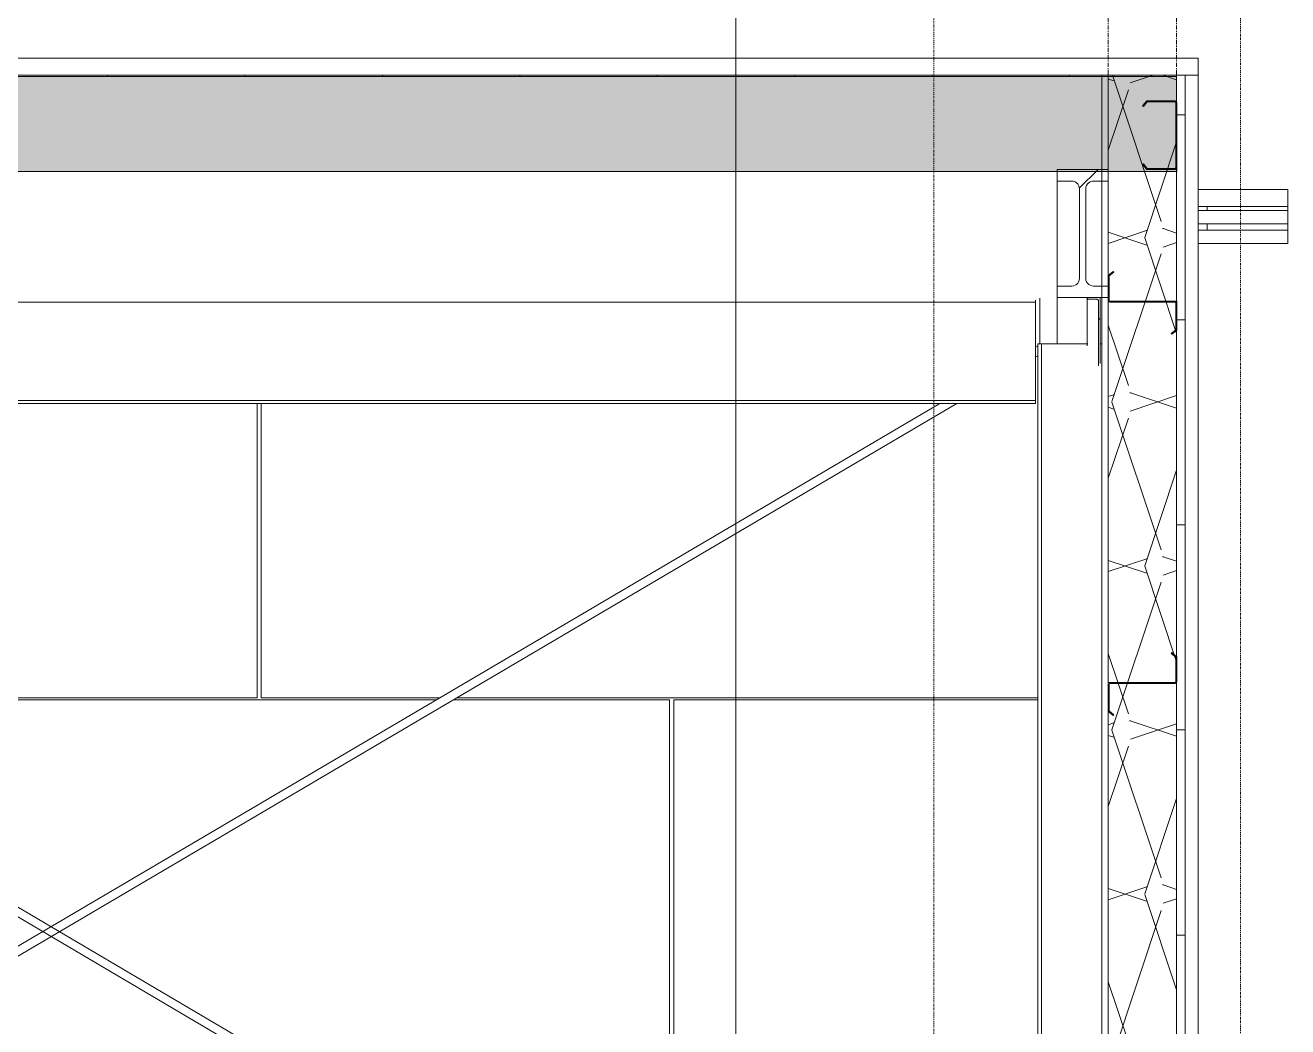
# Model space of a CAD drawing. Header units: inches. Extents: x -23565 to -43, y -324 to 853.
# Drawn here: x -21026.3 to -20878.6, y 59.9 to 177.1 of the extents above; entities that cross this region are included whole.
import ezdxf

# ---------------------------------------------------------------- set-up
doc = ezdxf.new("R2010")
doc.units = ezdxf.units.IN
doc.header["$MEASUREMENT"] = 0
doc.linetypes.add('Dash Dot 3_16_', pattern=[0.3125, 0.1875, -0.0625, 0, -0.0625])
doc.linetypes.add('Grid Line 1_2_', pattern=[0.875, 0.5, -0.125, 0.125, -0.125])
for name, color, linetype, lineweight in [('A-ANNO-SYMB', 150, 'Continuous', 9), ('A-CLNG', 13, 'Continuous', 13), ('A-CLNG-PATT', 13, 'Continuous', 25), ('A-ROOF', 132, 'Continuous', 13), ('A-ROOF-PATT', 132, 'Continuous', 13), ('A-WALL', 113, 'Continuous', 13), ('A-WALL-PATT', 111, 'Continuous', 25), ('G-ANNO-SYMB', 111, 'Continuous', 9), ('S-BEAM', 12, 'Continuous', 13), ('S-COLS', 52, 'Continuous', 13), ('S-GRID', 1, 'Continuous', 9)]:
    doc.layers.add(name, color=color, linetype=linetype, lineweight=lineweight)
pattern_1 = [(161.57, (-21810.93, 95.57), (-7.6802237, -0.0009796), [0, -54.643, 6.067, 0]), (18.43, (-21812.85, 95.57), (-7.6802237, 0.0009796), [0, -54.643, 6.067, 0]), (108.43, (-21810.93, 95.57), (3.838295, -19.2013653), [18.211, -42.499]), (71.57, (-21812.85, 95.57), (3.838295, 19.2013653), [18.211, -42.499])]
pattern_2 = [(45, (-21811.89, 94.61), (-19.007, 19.007), []), (45, (-21811.89, 123.41), (-19.007, 19.007), [])]

# ---------------------------------------------------------------- blocks, each defined once
blk = doc.blocks.new('W-Wide Flange - 1_-5_-1401438-Building Section - North_South looking West _ Clinic')
at = {"layer": 'S-BEAM', "lineweight": 9}
h = blk.add_hatch(dxfattribs=at)
h.set_pattern_fill('FP_1', color=8, style=0, pattern_type=2)
h.set_pattern_definition(pattern_2)
h.paths.add_polyline_path([(-20905.55, 145.22), (-20899.55, 145.22), (-20899.55, 146.58), (-20901.49, 146.6), (-20901.84, 146.77), (-20902.09, 147.08), (-20902.18, 147.47), (-20902.16, 158.18), (-20901.98, 158.53), (-20901.67, 158.78), (-20901.29, 158.87), (-20899.55, 158.87), (-20899.55, 160.23), (-20905.55, 160.23), (-20905.55, 158.87), (-20903.56, 158.83), (-20903.26, 158.67), (-20903.02, 158.36), (-20902.93, 157.98), (-20902.95, 147.27), (-20903.12, 146.91), (-20903.43, 146.67), (-20903.82, 146.58), (-20905.55, 146.58)], flags=0)
at = {"layer": 'S-BEAM', "color": 7}
for p, q in [((-20899.55, 160.23), (-20905.55, 160.23)), ((-20905.55, 160.23), (-20905.55, 158.87)), ((-20899.55, 158.87), (-20899.55, 160.23)), ((-20905.55, 158.87), (-20903.82, 158.87)), ((-20901.29, 158.87), (-20899.55, 158.87)), ((-20902.93, 157.98), (-20902.93, 147.47)), ((-20902.18, 147.47), (-20902.18, 157.98)), ((-20903.82, 146.58), (-20905.55, 146.58)), ((-20905.55, 146.58), (-20905.55, 145.22)), ((-20899.55, 146.58), (-20901.29, 146.58)), ((-20899.55, 145.22), (-20899.55, 146.58)), ((-20905.55, 145.22), (-20899.55, 145.22))]:
    blk.add_line(p, q, dxfattribs=at)
at = {"layer": 'S-BEAM', "color": 8, "lineweight": 9}
for p, q in [((-20905.55, 146.58), (-20905.55, 158.87)), ((-20905.55, 139.83), (-20905.55, 145.22))]:
    blk.add_line(p, q, dxfattribs=at)
at = {"layer": 'S-BEAM', "color": 7, "flags": 128}
for points in [[(-20903.82, 158.87), (-20903.62, 158.85), (-20903.43, 158.78), (-20903.26, 158.67), (-20903.12, 158.53), (-20903.02, 158.36), (-20902.95, 158.18), (-20902.93, 157.98)], [(-20902.18, 157.98), (-20902.16, 158.18), (-20902.09, 158.36), (-20901.98, 158.53), (-20901.84, 158.67), (-20901.67, 158.78), (-20901.49, 158.85), (-20901.29, 158.87)], [(-20902.93, 147.47), (-20902.95, 147.27), (-20903.02, 147.08), (-20903.12, 146.91), (-20903.26, 146.77), (-20903.43, 146.67), (-20903.62, 146.6), (-20903.82, 146.58)], [(-20901.29, 146.58), (-20901.49, 146.6), (-20901.67, 146.67), (-20901.84, 146.77), (-20901.98, 146.91), (-20902.09, 147.08), (-20902.16, 147.27), (-20902.18, 147.47)]]:
    blk.add_lwpolyline(points, dxfattribs=at)
blk = doc.blocks.new('W-Wide Flange - W12X19-1098423-Building Section - North_South looking West _ Clinic')
at = {"layer": 'S-BEAM', "color": 8, "lineweight": 9}
for p, q in [((-20908.05, 144.92), (-20908.05, 144.7)), ((-20908.05, 144.7), (-21138.8, 144.7)), ((-20908.05, 144.7), (-20908.05, 144.18)), ((-20908.05, 144.18), (-20908.05, 133.73)), ((-21138.8, 133.2), (-20908.05, 133.2)), ((-20908.05, 133.73), (-20908.05, 133.2)), ((-20908.05, 133.2), (-20908.05, 132.85)), ((-20908.05, 132.85), (-21138.8, 132.85))]:
    blk.add_line(p, q, dxfattribs=at)
blk = doc.blocks.new('Girt_Z - 8_D-1933048-Building Section - North_South looking West _ Clinic')
at = {"layer": 'S-BEAM', "color": 7}
for p, q in [((-20892.13, 103.68), (-20892.2, 103.59)), ((-20892.2, 103.59), (-20891.66, 103.14)), ((-20891.55, 103.2), (-20892.13, 103.68)), ((-20891.66, 103.14), (-20891.66, 100.25)), ((-20891.55, 100.26), (-20891.55, 103.2)), ((-20891.74, 100.18), (-20899.55, 100.18)), ((-20899.55, 100.18), (-20899.55, 96.8)), ((-20899.44, 96.86), (-20899.44, 100)), ((-20899.37, 100.07), (-20891.74, 100.07)), ((-20899.55, 96.8), (-20898.98, 96.32)), ((-20898.91, 96.41), (-20899.44, 96.86)), ((-20898.98, 96.32), (-20898.91, 96.41))]:
    blk.add_line(p, q, dxfattribs=at)
for centre, radius, start, end in [((-20899.37, 99.99), 0.0782, 90, 176.9576), ((-20891.74, 100.26), 0.188, 270, 0), ((-20891.74, 100.26), 0.0782, 270, 357.8773)]:
    blk.add_arc(centre, radius, start, end, dxfattribs=at)
blk = doc.blocks.new('Girt_C - 8_D-1933049-Building Section - North_South looking West _ Clinic')
at = {"layer": 'S-BEAM', "lineweight": 9}
h = blk.add_hatch(dxfattribs=at)
h.set_pattern_fill('FP_1', color=8, style=0, pattern_type=2)
h.set_pattern_definition(pattern_2)
h.paths.add_polyline_path([(-20895.05, 160.23), (-20891.74, 160.23), (-20891.74, 160.34), (-20895, 160.34), (-20895.45, 160.88), (-20895.54, 160.8)], flags=0)
h.paths.add_polyline_path([(-20891.66, 160.42), (-20891.55, 160.42), (-20891.55, 168.05), (-20891.66, 168.05), (-20891.66, 164.45)], flags=0)
h.paths.add_polyline_path([(-20895.45, 167.59), (-20895, 168.13), (-20891.74, 168.13), (-20891.74, 168.24), (-20895.05, 168.24), (-20895.53, 167.66)], flags=0)
at = {"layer": 'S-BEAM', "color": 7}
for p, q in [((-20895.05, 168.24), (-20895.53, 167.66)), ((-20895.53, 167.66), (-20895.45, 167.59)), ((-20895.45, 167.59), (-20895, 168.13)), ((-20891.74, 168.24), (-20895.05, 168.24)), ((-20895, 168.13), (-20891.74, 168.13)), ((-20891.66, 168.05), (-20891.66, 160.42)), ((-20891.55, 160.42), (-20891.55, 168.05)), ((-20895.45, 160.88), (-20895.54, 160.8)), ((-20895.54, 160.8), (-20895.05, 160.23)), ((-20895, 160.34), (-20895.45, 160.88)), ((-20895.05, 160.23), (-20891.74, 160.23)), ((-20891.74, 160.34), (-20895, 160.34))]:
    blk.add_line(p, q, dxfattribs=at)
at = {"layer": 'S-BEAM', "color": 8, "lineweight": 9}
blk.add_line((-20891.55, 159.97), (-20891.55, 160.42), dxfattribs=at)
at = {"layer": 'S-BEAM', "color": 7, "flags": 128}
for points in [[(-20891.55, 168.05), (-20891.57, 168.12), (-20891.61, 168.18), (-20891.67, 168.22), (-20891.74, 168.24)], [(-20891.74, 168.13), (-20891.7, 168.11), (-20891.67, 168.09), (-20891.66, 168.05)], [(-20891.66, 160.42), (-20891.67, 160.38), (-20891.7, 160.35), (-20891.74, 160.34)], [(-20891.74, 160.23), (-20891.67, 160.24), (-20891.61, 160.28), (-20891.57, 160.34), (-20891.55, 160.42)]]:
    blk.add_lwpolyline(points, dxfattribs=at)
blk = doc.blocks.new('Round Bar - 1_-V7-Building Section - North_South looking West _ Clinic')
at = {"layer": 'S-BEAM', "color": 8, "lineweight": 9}
for p, q in [((-20907.8, 139.59), (-20908.05, 139.44)), ((-20908.05, 138.28), (-20907.8, 138.43)), ((-21138.8, 2.39), (-20917.28, 132.85)), ((-20919.25, 132.85), (-21138.8, 3.55))]:
    blk.add_line(p, q, dxfattribs=at)
blk = doc.blocks.new('Round Bar - 1_-V8-Building Section - North_South looking West _ Clinic')
at = {"layer": 'S-BEAM', "color": 8, "lineweight": 9}
for p, q in [((-21129.21, 132.85), (-20907.8, 2.45)), ((-20907.8, 3.61), (-21127.24, 132.85))]:
    blk.add_line(p, q, dxfattribs=at)
blk = doc.blocks.new('L-Angle - L2-1_2X1-1_2X3_16-1401440-Building Section - North_South looking West _ Clinic')
at = {"layer": 'S-BEAM', "color": 8, "lineweight": 9}
for p, q in [((-20902.02, 145.22), (-20902.02, 139.57)), ((-20902.02, 139.83), (-20902.02, 145.22)), ((-20900.7, 142.9), (-20900.7, 137.25)), ((-20900.52, 137.5), (-20900.52, 142.71))]:
    blk.add_line(p, q, dxfattribs=at)
at = {"layer": 'S-BEAM', "color": 7}
for p, q in [((-20900.52, 145.22), (-20902.02, 145.22)), ((-20901.83, 145.03), (-20900.89, 145.03)), ((-20900.7, 144.84), (-20900.7, 142.9)), ((-20900.52, 142.71), (-20900.52, 145.22))]:
    blk.add_line(p, q, dxfattribs=at)
at = {"layer": 'S-BEAM', "color": 7, "flags": 128}
for points in [[(-20902.02, 145.22), (-20902.01, 145.17), (-20902, 145.13), (-20901.98, 145.1), (-20901.95, 145.07), (-20901.91, 145.05), (-20901.87, 145.03), (-20901.83, 145.03)], [(-20900.89, 145.03), (-20900.85, 145.02), (-20900.81, 145.01), (-20900.77, 144.99), (-20900.75, 144.96), (-20900.72, 144.92), (-20900.71, 144.88), (-20900.7, 144.84)], [(-20900.7, 142.9), (-20900.7, 142.86), (-20900.69, 142.82), (-20900.66, 142.78), (-20900.63, 142.75), (-20900.6, 142.73), (-20900.56, 142.72), (-20900.52, 142.71)]]:
    blk.add_lwpolyline(points, dxfattribs=at)
blk = doc.blocks.new('HSS-Hollow Structural Section - HSS1-1_2X1-1_2X1_8 - Obsolete-1396620-Building Section - North_South looking West _ Clinic')
at = {"layer": 'S-BEAM', "color": 8, "lineweight": 9}
for p, q in [((-20878.55, 155.4), (-20889.05, 155.4)), ((-20878.55, 155.4), (-20878.55, 155.18)), ((-20878.55, 155.18), (-20878.55, 154.14)), ((-20889.04, 153.86), (-20878.55, 153.86)), ((-20878.55, 154.14), (-20878.55, 153.9)), ((-20878.55, 153.9), (-20878.55, 153.86))]:
    blk.add_line(p, q, dxfattribs=at)
blk = doc.blocks.new('HSS-Hollow Structural Section - HSS1-1_2X1-1_2X1_8 - Obsolete-V12-Building Section - North_South looking West _ Clinic')
at = {"layer": 'S-BEAM', "color": 8, "lineweight": 9}
for p, q in [((-20878.55, 153.11), (-20889.04, 153.11)), ((-20878.55, 153.11), (-20878.55, 152.89)), ((-20878.55, 152.89), (-20878.55, 151.85)), ((-20889.04, 151.57), (-20878.55, 151.57)), ((-20878.55, 151.85), (-20878.55, 151.61)), ((-20878.55, 151.61), (-20878.55, 151.57))]:
    blk.add_line(p, q, dxfattribs=at)
blk = doc.blocks.new('Girt_Z - 8_D-1790185-Building Section - North_South looking West _ Clinic')
at = {"layer": 'S-BEAM', "color": 7}
for p, q in [((-20898.98, 148.29), (-20899.55, 147.81)), ((-20899.55, 147.81), (-20899.55, 144.88)), ((-20899.44, 147.76), (-20898.91, 148.21)), ((-20899.44, 144.87), (-20899.44, 147.76)), ((-20898.91, 148.21), (-20898.98, 148.29)), ((-20891.55, 144.8), (-20899.37, 144.8)), ((-20891.55, 141.42), (-20891.55, 144.8)), ((-20899.37, 144.69), (-20891.74, 144.69)), ((-20891.66, 144.61), (-20891.66, 141.47)), ((-20891.66, 141.47), (-20892.2, 141.02)), ((-20892.2, 141.02), (-20892.13, 140.94)), ((-20892.13, 140.94), (-20891.55, 141.42))]:
    blk.add_line(p, q, dxfattribs=at)
for centre, radius, start, end in [((-20899.37, 144.88), 0.188, 180, 270), ((-20899.37, 144.88), 0.0782, 182.1227, 270), ((-20891.74, 144.61), 0.0782, 3.0424, 90)]:
    blk.add_arc(centre, radius, start, end, dxfattribs=at)

msp = doc.modelspace()

# ---------------------------------------------------------------- hatches: boundary and pattern name
at = {"layer": 'A-CLNG-PATT', "lineweight": 9}
h = msp.add_hatch(dxfattribs=at)
h.set_pattern_fill('FP_5', color=8, style=0, pattern_type=2)
h.set_pattern_definition(pattern_1)
h.paths.add_polyline_path([(-22786.55281, 159.97351), (-20891.55281, 159.97351), (-20891.55281, 171.10816), (-22786.55281, 171.10816), (-22786.55281, 164.44918)], flags=0)
at = {"layer": 'A-ROOF-PATT', "lineweight": 9}
h = msp.add_hatch(dxfattribs=at)
h.set_pattern_fill('FP_7', color=8, style=0, pattern_type=2)
h.set_pattern_definition([(90, (-174.388, -762.154), (-16.082, 1e-15), [])])
h.paths.add_polyline_path([(-22808.30281, 153.11177), (-22798.61531, 153.11177), (-22798.61531, 153.85745), (-22808.30281, 153.85745)], flags=0)
h.paths.add_polyline_path([(-20878.55281, 153.11177), (-20878.55281, 153.85745), (-20889.05281, 153.85745), (-20889.03759, 153.11177), (-20879.83854, 153.11177)], flags=0)
h.paths.add_polyline_path([(-20884.19587, 155.39928), (-20878.55281, 155.39928), (-20878.55281, 155.87239), (-20889.05281, 155.87239), (-20889.05281, 155.39928), (-20887.47367, 155.39928)], flags=0)
h.paths.add_polyline_path([(-20900.30281, 171.10816), (-20900.30281, 171.23837), (-22786.55281, 171.23837), (-22786.55281, 171.10816), (-20903.56275, 171.10816)], flags=0)
at = {"layer": 'A-WALL-PATT', "lineweight": 9}
h = msp.add_hatch(dxfattribs=at)
h.set_pattern_fill('FP_5', color=8, style=0, pattern_type=2)
h.set_pattern_definition(pattern_1)
h.paths.add_polyline_path([(-20899.55281, 0), (-20891.55281, 0), (-20891.55281, 171.23837), (-20899.55281, 171.23837), (-20899.55281, 3.32256)], flags=0)
h = msp.add_hatch(dxfattribs=at)
h.set_pattern_fill('FP_3', color=8, style=0, pattern_type=2)
h.set_pattern_definition([(0, (-21811.89, 94.61), (0, 24), []), (90, (-21811.89, 94.61), (-24, 1e-15), [])])
h.paths.add_polyline_path([(-20890.55281, 0), (-20890.55281, 171.23837), (-20891.55281, 171.23837), (-20891.55281, 0)], flags=0)
h = msp.add_hatch(dxfattribs=at)
h.set_pattern_fill('FP_8', color=8, style=0, pattern_type=2)
h.set_pattern_definition([(90, (-20951.05, -46.5), (-193, -193), [48, -145]), (180, (-20951.05, -46.5), (-2e-14, -193), [96, -97]), (270, (-21047.05, 1.5), (-193, -193), [48, -145]), (180, (-20951.05, 1.5), (-2e-14, -193), [96, -97]), (270, (-21047.55, 1.5), (-193, -193), [48, -145]), (180, (-21047.55, 1.5), (-2e-14, -193), [96, -97]), (90, (-21143.55, -46.5), (-193, -193), [48, -145]), (180, (-21047.55, -46.5), (-2e-14, -193), [96, -97]), (90, (-20998.8, 1.75), (-193, -193), [48, -145]), (180, (-20950.68, 1.75), (-2e-14, -193), [48.125, -144.875]), (180, (-20950.68, 49.75), (-2e-14, -193), [48.125, -144.875]), (90, (-21095.3, 1.75), (-193, -193), [48, -145]), (180, (-20999.3, 1.75), (-2e-14, -193), [96, -97]), (270, (-20999.3, 49.75), (-193, -193), [48, -145]), (180, (-20999.3, 49.75), (-2e-14, -193), [96, -97]), (180, (-21095.8, 1.75), (-2e-14, -193), [48, -145]), (270, (-21095.8, 49.75), (-193, -193), [48, -145]), (180, (-21095.8, 49.75), (-2e-14, -193), [48, -145]), (90, (-20951.05, 50), (-193, -193), [48, -145]), (180, (-20951.05, 50), (-2e-14, -193), [96, -97]), (270, (-21047.05, 98), (-193, -193), [48, -145]), (180, (-20951.05, 98), (-2e-14, -193), [96, -97]), (270, (-21047.55, 98), (-193, -193), [48, -145]), (180, (-21047.55, 98), (-2e-14, -193), [96, -97]), (90, (-21143.55, 50), (-193, -193), [48, -145]), (180, (-21047.55, 50), (-2e-14, -193), [96, -97]), (90, (-20998.8, 98.25), (-193, -193), [48, -145]), (180, (-20950.68, 98.25), (-2e-14, -193), [48.125, -144.875]), (180, (-20950.68, 146.25), (-2e-14, -193), [48.125, -144.875]), (90, (-21095.3, 98.25), (-193, -193), [48, -145]), (180, (-20999.3, 98.25), (-2e-14, -193), [96, -97]), (270, (-20999.3, 146.25), (-193, -193), [48, -145]), (180, (-20999.3, 146.25), (-2e-14, -193), [96, -97]), (180, (-21095.8, 98.25), (-2e-14, -193), [48, -145]), (270, (-21095.8, 146.25), (-193, -193), [48, -145]), (180, (-21095.8, 146.25), (-2e-14, -193), [48, -145])])
h.paths.add_polyline_path([(-21138.80281, 0), (-20907.80281, 0), (-20907.80281, 2.454), (-21023.25694, 70.43546), (-21138.80281, 2.38562), (-21138.80281, 0.12162)], flags=0)
h.paths.add_polyline_path([(-21138.80281, 3.54616), (-21024.24202, 71.02996), (-21129.21348, 132.85208), (-21138.80281, 132.85208), (-21138.80281, 3.65932)], flags=0)
h.paths.add_polyline_path([(-20907.80281, 3.61454), (-20907.80281, 138.43126), (-20908.05281, 138.28403), (-20908.05281, 132.85208), (-20917.27603, 132.85208), (-21022.25948, 71.0229), (-20908.40447, 3.96889)], flags=0)
h.paths.add_polyline_path([(-21023.24475, 71.60317), (-20919.24658, 132.85208), (-21127.24293, 132.85208), (-21023.36434, 71.6736)], flags=0)
h.paths.add_polyline_path([(-20908.05281, 139.44457), (-20907.80281, 139.5918), (-20907.80281, 139.829), (-20907.55281, 139.829), (-20907.55281, 144.60753), (-20908.05281, 144.54831), (-20908.05281, 140.03606)], flags=0)

# ---------------------------------------------------------------- linework, layer by layer
at = {"layer": 'A-ANNO-SYMB', "linetype": 'Dash Dot 3_16_'}
for p, q in [((-20919.96663, 202.94319), (-20919.96663, -51.29502)), ((-20884.076, -51.29502), (-20884.076, 202.94319))]:
    msp.add_line(p, q, dxfattribs=at)
at = {"layer": 'A-CLNG', "color": 7}
for p, q in [((-20891.55281, 171.10816), (-22786.55281, 171.10816)), ((-20891.55281, 159.97351), (-20891.55281, 171.10816)), ((-21848.55281, 159.97351), (-20891.55281, 159.97351))]:
    msp.add_line(p, q, dxfattribs=at)
at = {"layer": 'A-ROOF', "color": 7}
for p, q in [((-20889.05281, 173.2401), (-22786.55281, 173.2401)), ((-20889.05281, 171.23837), (-20889.05281, 173.2401)), ((-22786.55281, 171.23837), (-20900.30281, 171.23837))]:
    msp.add_line(p, q, dxfattribs=at)
at = {"layer": 'A-ROOF', "color": 8, "lineweight": 9}
for p, q in [((-20889.05281, 157.87413), (-20878.55281, 157.87413)), ((-20878.55281, 155.35132), (-20878.55281, 157.87413)), ((-20878.55281, 155.87239), (-20889.05281, 155.87239)), ((-20878.55281, 153.06381), (-20878.55281, 153.85745))]:
    msp.add_line(p, q, dxfattribs=at)
at = {"layer": 'A-WALL', "color": 7}
for p, q in [((-20900.30281, 171.23837), (-20900.30281, 0)), ((-20889.05281, 171.23837), (-20900.30281, 171.23837)), ((-20899.55281, 0), (-20899.55281, 171.23837)), ((-20891.55281, 0), (-20891.55281, 171.23837)), ((-20890.55281, 0), (-20890.55281, 171.23837)), ((-20889.05281, 0), (-20889.05281, 171.23837))]:
    msp.add_line(p, q, dxfattribs=at)
at = {"layer": 'G-ANNO-SYMB'}
msp.add_line((-20943.12708, 545.15708), (-20943.12708, -79.66081), dxfattribs=at)
at = {"layer": 'S-COLS', "color": 8, "lineweight": 9}
for p, q in [((-20907.55281, 139.829), (-20907.55281, 145.17003)), ((-20907.80281, 139.829), (-20907.80281, 0)), ((-20907.36922, 139.829), (-20907.80281, 139.829)), ((-20907.36922, 139.829), (-20907.36922, 0)), ((-20906.67781, 139.829), (-20907.36922, 139.829)), ((-20901.94684, 139.829), (-20906.67781, 139.829)), ((-20900.33211, 139.829), (-20900.51088, 139.829))]:
    msp.add_line(p, q, dxfattribs=at)
at = {"layer": 'S-GRID', "linetype": 'Grid Line 1_2_'}
for p, q in [((-20899.55281, -273.16081), (-20899.55281, 738.65708)), ((-20891.55281, -273.16081), (-20891.55281, 738.65708))]:
    msp.add_line(p, q, dxfattribs=at)

# ---------------------------------------------------------------- block references
at = {"layer": 'S-BEAM', "color": 8, "lineweight": 9}
for name in ['Girt_C - 8_D-1933049-Building Section - North_South looking West _ Clinic', 'W-Wide Flange - 1_-5_-1401438-Building Section - North_South looking West _ Clinic', 'HSS-Hollow Structural Section - HSS1-1_2X1-1_2X1_8 - Obsolete-1396620-Building Section - North_South looking West _ Clinic', 'HSS-Hollow Structural Section - HSS1-1_2X1-1_2X1_8 - Obsolete-V12-Building Section - North_South looking West _ Clinic', 'Girt_Z - 8_D-1790185-Building Section - North_South looking West _ Clinic', 'W-Wide Flange - W12X19-1098423-Building Section - North_South looking West _ Clinic', 'L-Angle - L2-1_2X1-1_2X3_16-1401440-Building Section - North_South looking West _ Clinic', 'Round Bar - 1_-V7-Building Section - North_South looking West _ Clinic', 'Round Bar - 1_-V8-Building Section - North_South looking West _ Clinic', 'Girt_Z - 8_D-1933048-Building Section - North_South looking West _ Clinic']:
    msp.add_blockref(name, (0, 0), dxfattribs=at)

doc.saveas('drawing.dxf')
